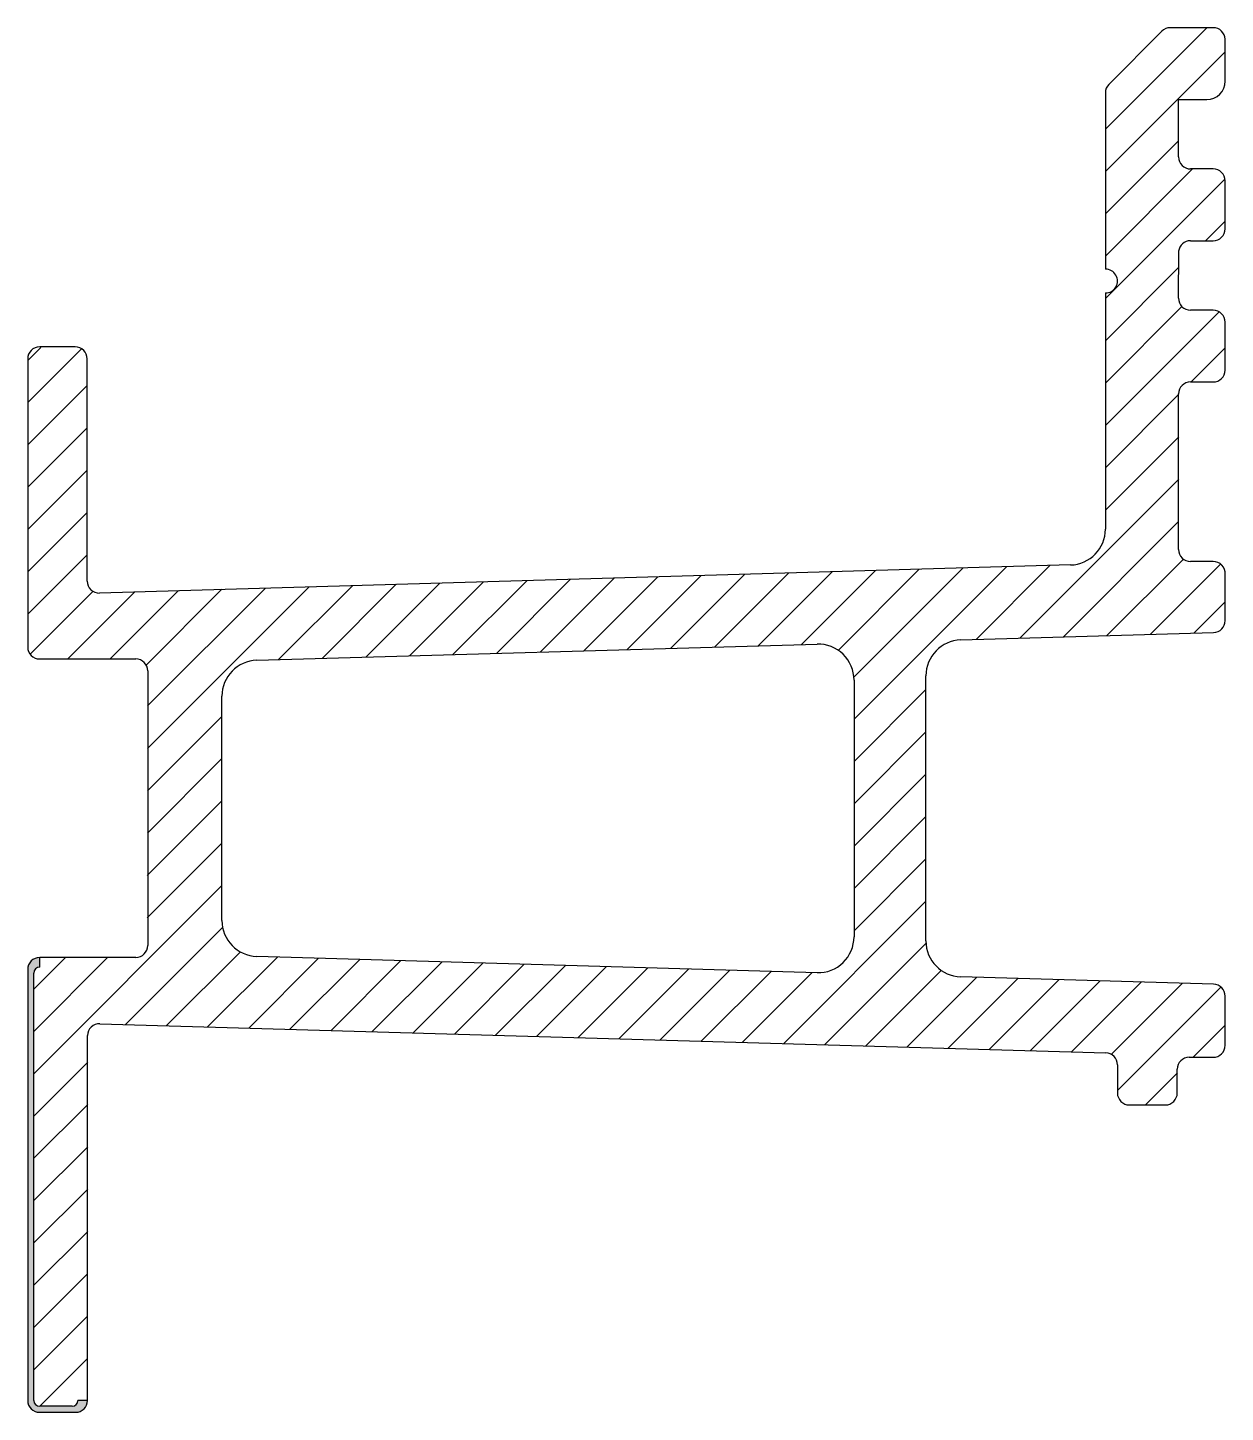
# Model space of a CAD drawing. Header units: metres. Extents: x -101 to -1, y -26 to 90.
import ezdxf

# ---------------------------------------------------------------- set-up
doc = ezdxf.new("R2010")
doc.units = ezdxf.units.M
doc.layers.add('A-DETL-GENF', color=92, linetype='Continuous', lineweight=18)

# ---------------------------------------------------------------- blocks, each defined once
blk = doc.blocks.new('31 recystel stelkozijn - R2009-1524500-00_0 Basismaterialen')
at = {"layer": 'A-DETL-GENF', "lineweight": 13}
h = blk.add_hatch(dxfattribs=at)
h.set_pattern_fill('FP_71', color=256, style=0, pattern_type=2)
h.set_pattern_definition([(45, (10749.752, -1281.077), (-1.76776695, 1.76776695), [])])
h.paths.add_polyline_path([(-99.02, -25.18), (-97.19, -25.16), (-96.97, -25.03), (-96.84, -24.81), (-96.82, -24.68), (-96.02, -24.68), (-96, 6.02), (-95.8, 6.42), (-95.44, 6.7), (-94.99, 6.79), (-10.72, 4.32), (-10.49, 4.21), (-10.29, 4.05), (-10.13, 3.85), (-10.04, 3.61), (-10, 3.36), (-9.97, 0.74), (-9.87, 0.5), (-9.71, 0.29), (-9.5, 0.13), (-9.26, 0.03), (-9, 0), (-5.74, 0.03), (-5.5, 0.13), (-5.29, 0.29), (-5.13, 0.5), (-5.03, 0.74), (-5, 1), (-4.97, 3.24), (-4.87, 3.48), (-4.71, 3.69), (-4.5, 3.85), (-4.26, 3.95), (-4, 3.98), (-1.74, 4.01), (-1.5, 4.11), (-1.29, 4.27), (-1.13, 4.48), (-1.03, 4.72), (-1, 4.98), (-1.03, 9.35), (-1.13, 9.58), (-1.28, 9.79), (-1.48, 9.95), (-1.72, 10.05), (-1.97, 10.09), (-23.09, 10.7), (-23.85, 10.82), (-24.55, 11.13), (-25.15, 11.61), (-25.61, 12.23), (-25.9, 12.94), (-26, 13.7), (-26, 35.85), (-25.9, 36.61), (-25.61, 37.33), (-25.15, 37.94), (-24.55, 38.42), (-23.85, 38.73), (-23.09, 38.85), (-1.72, 39.5), (-1.48, 39.61), (-1.28, 39.77), (-1.13, 39.97), (-1.03, 40.21), (-1, 40.69), (-1, 44.35), (-1.08, 44.8), (-1.36, 45.17), (-1.77, 45.37), (-2, 45.4), (-4.15, 45.44), (-4.39, 45.54), (-4.6, 45.69), (-4.76, 45.9), (-4.86, 46.14), (-4.89, 46.4), (-4.86, 59.66), (-4.76, 59.9), (-4.6, 60.11), (-4.39, 60.27), (-4.15, 60.37), (-3.89, 60.4), (-1.74, 60.44), (-1.5, 60.54), (-1.29, 60.69), (-1.13, 60.9), (-1.03, 61.14), (-1, 61.4), (-1.03, 65.66), (-1.13, 65.9), (-1.29, 66.11), (-1.5, 66.27), (-1.74, 66.37), (-2, 66.4), (-4.15, 66.44), (-4.4, 66.54), (-4.6, 66.69), (-4.76, 66.9), (-4.86, 67.14), (-4.9, 67.4), (-4.83, 71.55), (-4.55, 71.95), (-4.13, 72.17), (-3.89, 72.2), (-1.74, 72.23), (-1.5, 72.33), (-1.29, 72.49), (-1.13, 72.7), (-1.03, 72.94), (-1, 73.2), (-1.03, 77.46), (-1.13, 77.7), (-1.29, 77.91), (-1.5, 78.07), (-1.74, 78.17), (-2, 78.2), (-4.15, 78.23), (-4.39, 78.33), (-4.6, 78.49), (-4.76, 78.7), (-4.86, 78.94), (-4.89, 79.2), (-4.89, 84), (-2.13, 84.05), (-1.76, 84.2), (-1.45, 84.45), (-1.2, 84.76), (-1.05, 85.13), (-1, 85.53), (-1.04, 89.28), (-1.14, 89.52), (-1.3, 89.72), (-1.51, 89.87), (-1.75, 89.97), (-2, 90), (-5.58, 90), (-6.14, 89.83), (-6.29, 89.7), (-10.87, 85.06), (-10.97, 84.82), (-11, 84.56), (-11, 69.83), (-10.54, 69.72), (-10.18, 69.4), (-10.01, 68.95), (-10.07, 68.48), (-10.34, 68.08), (-10.76, 67.86), (-11, 67.84), (-11, 48.11), (-11.1, 47.35), (-11.39, 46.64), (-11.85, 46.02), (-12.45, 45.54), (-13.16, 45.23), (-13.92, 45.11), (-95.25, 42.78), (-95.66, 42.97), (-95.95, 43.32), (-96.05, 43.76), (-96.09, 62.59), (-96.19, 62.83), (-96.35, 63.04), (-96.55, 63.19), (-96.79, 63.29), (-97.05, 63.33), (-100.28, 63.29), (-100.52, 63.19), (-100.73, 63.04), (-100.89, 62.83), (-100.99, 62.59), (-101.02, 62.33), (-100.99, 38), (-100.89, 37.76), (-100.73, 37.55), (-100.52, 37.4), (-100.28, 37.3), (-100.02, 37.26), (-91.74, 37.23), (-91.5, 37.13), (-91.3, 36.97), (-91.14, 36.76), (-91.04, 36.52), (-91, 36.26), (-91.04, 13.06), (-91.14, 12.82), (-91.3, 12.61), (-91.5, 12.45), (-91.74, 12.35), (-92, 12.32), (-100.02, 12.29), (-100.02, 11.52), (-100.27, 11.45), (-100.45, 11.27), (-100.52, 11.02), (-100.5, -24.81), (-100.37, -25.03), (-100.15, -25.16), (-100.02, -25.18)])
h.paths.add_polyline_path([(-35.09, 11.05), (-81.89, 12.41), (-82.65, 12.53), (-83.35, 12.84), (-83.95, 13.32), (-84.41, 13.93), (-84.7, 14.64), (-84.8, 15.41), (-84.8, 34.15), (-84.7, 34.91), (-84.41, 35.62), (-83.95, 36.24), (-83.35, 36.72), (-82.65, 37.03), (-81.89, 37.15), (-35.09, 38.5), (-34.41, 38.44), (-33.75, 38.23), (-33.17, 37.88), (-32.68, 37.4), (-32.31, 36.83), (-32.08, 36.18), (-32, 35.5), (-32, 14.05), (-32.08, 13.37), (-32.31, 12.73), (-32.68, 12.15), (-33.17, 11.67), (-33.75, 11.32), (-34.41, 11.11)])
at = {"layer": 'A-DETL-GENF', "lineweight": 25}
blk.add_hatch(color=256, dxfattribs=at).paths.add_polyline_path([(-97.02, -25.68), (-96.76, -25.65), (-96.52, -25.55), (-96.31, -25.39), (-96.16, -25.18), (-96.06, -24.94), (-96.02, -24.68), (-96.82, -24.68), (-96.89, -24.93), (-97.07, -25.11), (-97.32, -25.18), (-100.15, -25.16), (-100.37, -25.03), (-100.5, -24.81), (-100.52, -24.68), (-100.5, 11.15), (-100.37, 11.37), (-100.15, 11.5), (-100.02, 11.52), (-100.02, 12.32), (-100.28, 12.29), (-100.52, 12.19), (-100.73, 12.03), (-100.89, 11.82), (-100.99, 11.58), (-101.02, 11.32), (-100.99, -24.94), (-100.89, -25.18), (-100.73, -25.39), (-100.52, -25.55), (-100.28, -25.65), (-100.02, -25.68)])
for p, q in [((-6.29, 89.7), (-10.71, 85.26)), ((-2, 90), (-5.58, 90)), ((-1, 85.53), (-1, 89.03)), ((-11, 84.56), (-11, 69.83)), ((-4.89, 79.2), (-4.89, 84)), ((-4.89, 84), (-2.53, 84)), ((-2, 78.2), (-3.89, 78.2)), ((-1, 73.2), (-1, 77.2)), ((-3.89, 72.2), (-2, 72.2)), ((-4.9, 67.4), (-4.88, 71.32)), ((-11, 67.84), (-11, 48.11)), ((-2, 66.4), (-3.9, 66.4)), ((-1, 61.4), (-1, 65.4)), ((-97.05, 63.33), (-100.02, 63.33)), ((-101.02, 62.33), (-101.02, 38.26)), ((-96.05, 43.76), (-96.05, 62.33)), ((-3.89, 60.4), (-2, 60.4)), ((-4.89, 46.4), (-4.89, 59.4)), ((-2, 45.4), (-3.89, 45.4)), ((-13.92, 45.11), (-95.02, 42.76)), ((-1, 40.46), (-1, 44.35)), ((-23.09, 38.85), (-1.97, 39.46)), ((-81.89, 37.15), (-35.09, 38.5)), ((-100.02, 37.26), (-92, 37.26)), ((-91, 36.26), (-91, 13.32)), ((-32, 35.5), (-32, 14.05)), ((-26, 13.7), (-26, 35.85)), ((-84.8, 15.41), (-84.8, 34.15)), ((-92, 12.32), (-100.02, 12.32)), ((-100.02, 11.52), (-100.02, 12.32)), ((-35.09, 11.05), (-81.89, 12.41)), ((-101.02, 11.32), (-101.02, -24.68)), ((-100.52, -24.68), (-100.52, 11.02)), ((-1.97, 10.09), (-23.09, 10.7)), ((-1, 4.98), (-1, 9.09)), ((-96.02, -24.68), (-96.02, 5.79)), ((-94.99, 6.79), (-10.97, 4.36)), ((-4, 3.98), (-2, 3.98)), ((-10, 3.36), (-10, 1)), ((-5, 1), (-5, 2.98)), ((-9, 0), (-6, 0)), ((-97.32, -25.18), (-100.02, -25.18)), ((-96.02, -24.68), (-96.82, -24.68)), ((-100.02, -25.68), (-97.02, -25.68))]:
    blk.add_line(p, q, dxfattribs=at)
for centre, radius, start, end in [((-5.58, 89), 1, 90, 135.1667), ((-2, 89), 1, 1.5916, 90), ((-10, 84.56), 1, 135.1667, 180), ((-2.53, 85.53), 1.53, 270, 360), ((-3.89, 79.2), 1, 180, 270), ((-2, 77.2), 1, 0, 90), ((-2, 73.2), 1, 270, 360), ((-3.89, 71.2), 1, 90, 173.1011), ((-10.99, 68.83), 0.995, 269.574, 90.2976), ((-3.9, 67.4), 1, 180.1442, 270), ((-2, 65.4), 1, 360, 90), ((-100.02, 62.33), 1, 90, 180), ((-97.05, 62.33), 1, 360, 90), ((-2, 61.4), 1, 270, 360), ((-3.89, 59.4), 1, 90, 180), ((-14, 48.11), 3, 271.6603, 360), ((-3.89, 46.4), 1, 180, 270), ((-2, 44.4), 1, 357.1153, 90), ((-95.05, 43.76), 1, 180, 271.6603), ((-2, 40.46), 1, 271.6603, 360), ((-100.02, 38.26), 1, 180, 270), ((-35, 35.5), 3, 0, 91.6603), ((-23, 35.85), 3, 91.6603, 180), ((-92, 36.26), 1, 360, 90), ((-81.8, 34.15), 3, 91.6603, 180), ((-81.8, 15.41), 3, 180, 268.3397), ((-35, 14.05), 3, 268.3397, 0), ((-92, 13.32), 1, 270, 360), ((-23, 13.7), 3, 180, 268.3397), ((-100.02, 11.32), 1, 90, 180), ((-100.02, 11.02), 0.5, 90, 180), ((-2, 9.09), 1, 0, 88.3397), ((-95.02, 5.79), 1, 88.3396, 180), ((-2, 4.98), 1, 270, 360), ((-11, 3.36), 1, 360, 88.3396), ((-4, 2.98), 1, 90, 180), ((-9, 1), 1, 180, 270), ((-6, 1), 1, 270, 360), ((-100.02, -24.68), 1, 180, 270), ((-100.02, -24.68), 0.5, 180, 270), ((-97.32, -24.68), 0.5, 270, 0), ((-97.02, -24.68), 1, 270, 0)]:
    blk.add_arc(centre, radius, start, end, dxfattribs=at)

msp = doc.modelspace()

# ---------------------------------------------------------------- block references
msp.add_blockref('31 recystel stelkozijn - R2009-1524500-00_0 Basismaterialen', (0, 0))

doc.saveas('drawing.dxf')
